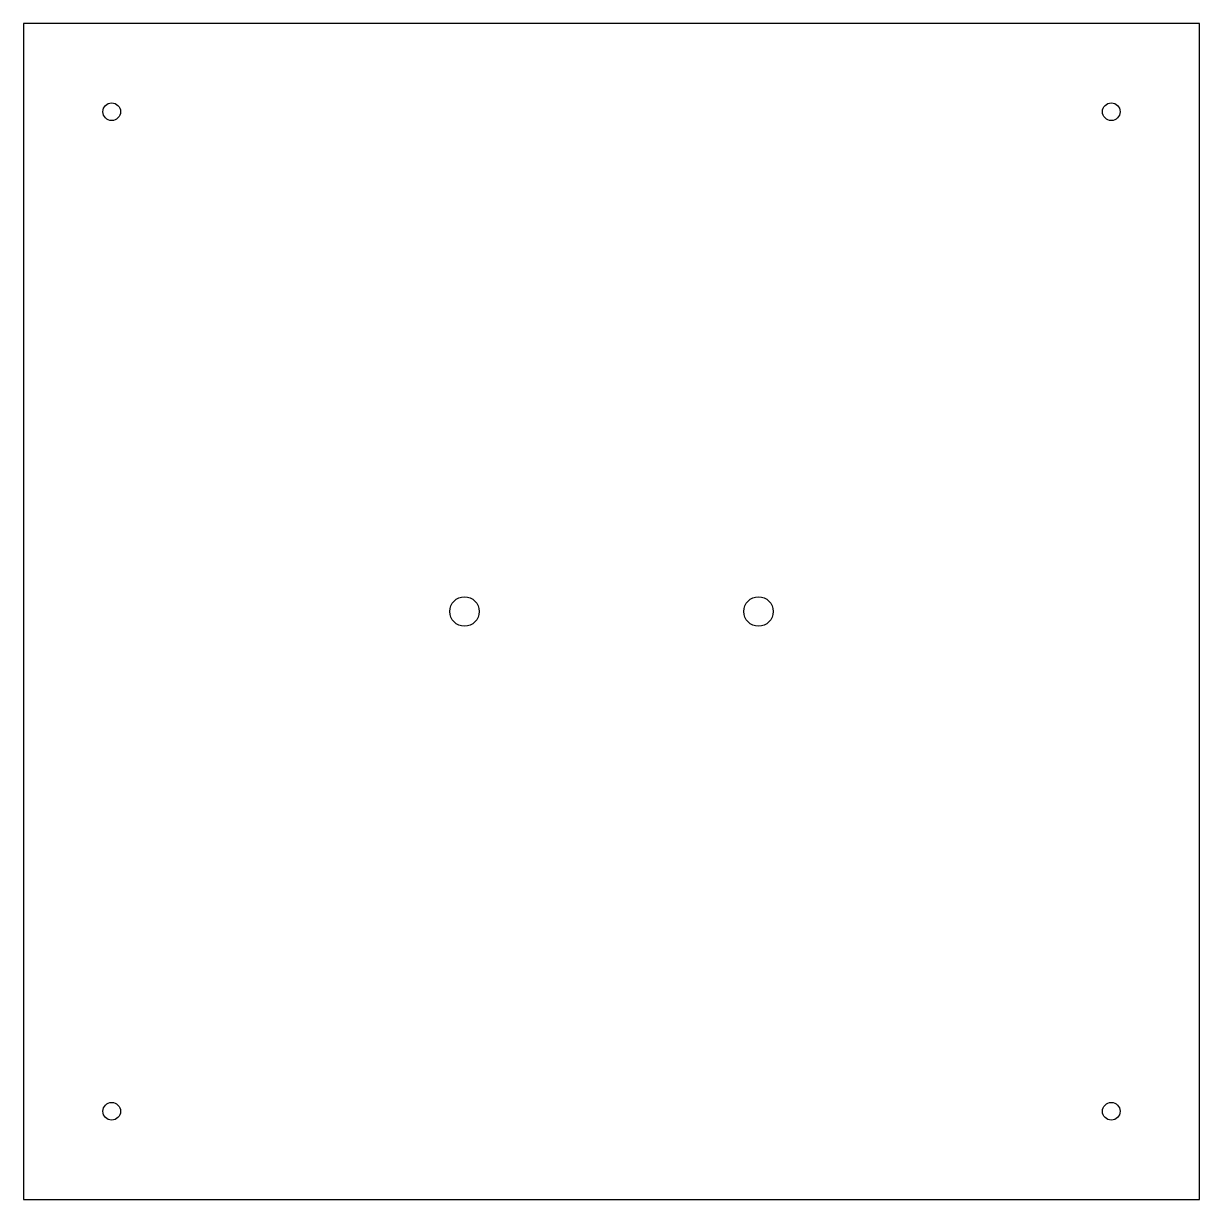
# Model space of a CAD drawing. Header units: millimetres. Extents: x -200 to 200, y -200 to 200.
import ezdxf

# ---------------------------------------------------------------- set-up
doc = ezdxf.new("R2010")
doc.units = ezdxf.units.MM

msp = doc.modelspace()

# ---------------------------------------------------------------- linework, layer by layer
at = {"color": 7, "linetype": 'Continuous', "lineweight": 25}
for p, q in [((200, 200), (-200, 200)), ((-200, 200), (-200, -200)), ((200, -200), (200, 200)), ((-200, -200), (200, -200))]:
    msp.add_line(p, q, dxfattribs=at)
for centre, radius in [((-170, 170), 3), ((170, 170), 3), ((-50, 0), 5), ((50, 0), 5), ((-170, -170), 3), ((170, -170), 3)]:
    msp.add_circle(centre, radius, dxfattribs=at)

doc.saveas('drawing.dxf')
